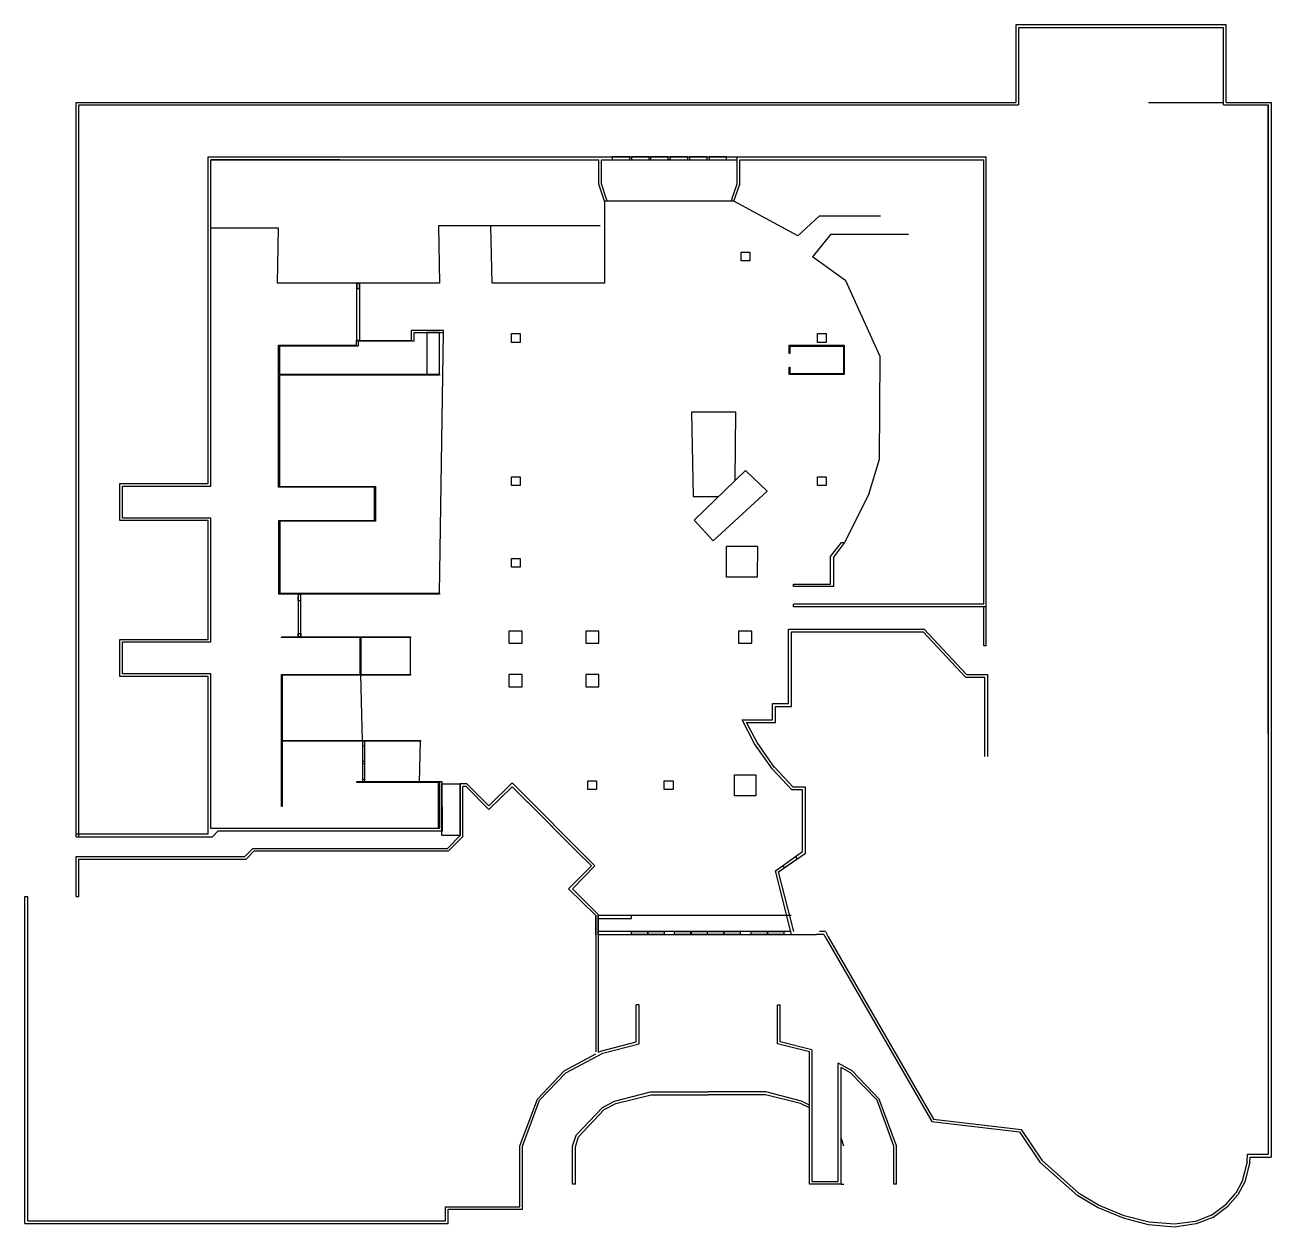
# Model space of a CAD drawing. Extents: x 209681 to 351327, y -32948 to 103740.
import ezdxf

# ---------------------------------------------------------------- set-up
doc = ezdxf.new("R2010")
doc.units = 0
doc.layers.add('F2_02STRUCTURE', color=7, linetype='CONTINUOUS')
doc.layers.add('F2_05MULTIPURPOSE', color=7, linetype='CONTINUOUS')

# ---------------------------------------------------------------- blocks, each defined once
blk = doc.blocks.new('VIEWPORT1')
at = {"layer": 'F2_02STRUCTURE', "color": 40, "linetype": 'CONTINUOUS'}
for p, q in [((337413, 94918), (345916, 94918)), ((215819, 11432), (215819, 94645)), ((215819, 94645), (322634, 94645)), ((345916, 94645), (351009, 94645)), ((351009, 94645), (351009, -24672)), ((230507, 51584), (230507, 88734)), ((230507, 88734), (275206, 88734)), ((230825, 51311), (230825, 88416)), ((230825, 88416), (274934, 88416)), ((274934, 85642), (274934, 88416)), ((275206, 88734), (276207, 88734)), ((275206, 88734), (318951, 88734)), ((275206, 85688), (275206, 88416)), ((275206, 88416), (290622, 88416)), ((283028, 88416), (282800, 88416)), ((290622, 88416), (290622, 88734)), ((290622, 85688), (290622, 88416)), ((290940, 85642), (290940, 88416)), ((290940, 88416), (318678, 88416)), ((318678, 37897), (318678, 88416)), ((318951, 33122), (318951, 88734)), ((275570, 83687), (274934, 85642)), ((275798, 83914), (275206, 85688)), ((290030, 83914), (290622, 85688)), ((290258, 83687), (290940, 85642)), ((275570, 83687), (275843, 83778)), ((290258, 83687), (275570, 83687)), ((275616, 74365), (275616, 83687)), ((275798, 83914), (275843, 83778)), ((290030, 83914), (289985, 83778)), ((289985, 83778), (290258, 83687)), ((262656, 80913), (256699, 80913)), ((262792, 74365), (262656, 80913)), ((256790, 74365), (238374, 74365)), ((275616, 74365), (262792, 74365)), ((253607, 69045), (257245, 69045)), ((253607, 67863), (253607, 69045)), ((256790, 39124), (257245, 68772)), ((257245, 68772), (257245, 69045)), ((302717, 67181), (302717, 64088)), ((302808, 67317), (302808, 63998)), ((220457, 47400), (220457, 51584)), ((220457, 51584), (230507, 51584)), ((220776, 47673), (220776, 51311)), ((220776, 51311), (230825, 51311)), ((230507, 47400), (220457, 47400)), ((230825, 47673), (220776, 47673)), ((230507, 33850), (230507, 47400)), ((230825, 33577), (230825, 47673)), ((292941, 44445), (289439, 44445)), ((240738, 39034), (241057, 39034)), ((240738, 38306), (240738, 38761)), ((318678, 37897), (297033, 37897)), ((240738, 34532), (240738, 34168)), ((253516, 29894), (253516, 34168)), ((296487, 35032), (311903, 35032)), ((304445, 34714), (311766, 34714)), ((316586, 29575), (311766, 34714)), ((316723, 29894), (311903, 35032)), ((220457, 29666), (220457, 33850)), ((220457, 33850), (230507, 33850)), ((220776, 29939), (220776, 33577)), ((220776, 33577), (230825, 33577)), ((351009, 33531), (351009, 28893)), ((230825, 29939), (220776, 29939)), ((230825, 12387), (230825, 29939)), ((248059, 22300), (247877, 29894)), ((316723, 29894), (319087, 29894)), ((319087, 29894), (319087, 20572)), ((230507, 29666), (220457, 29666)), ((230507, 11750), (230507, 29666)), ((316586, 29575), (318769, 29575)), ((318769, 29575), (318769, 20572)), ((294669, 24710), (294669, 26574)), ((294987, 24437), (294987, 26256)), ((292622, 21982), (291213, 24710)), ((291213, 24710), (294669, 24710)), ((292895, 22163), (291713, 24437)), ((291713, 24437), (294987, 24437)), ((248059, 21754), (248332, 21754)), ((254516, 17616), (254653, 22391)), ((294669, 19117), (292622, 21982)), ((294896, 19299), (292895, 22163)), ((248332, 19981), (248059, 19981)), ((248059, 19753), (248332, 19753)), ((296851, 16752), (294669, 19117)), ((296988, 17071), (294896, 19344)), ((248059, 17980), (248332, 17980)), ((256790, 17707), (257063, 17707)), ((257063, 17707), (257108, 12069)), ((259155, 11569), (259155, 17434)), ((259473, 11478), (259473, 17162)), ((259837, 17162), (259473, 17162)), ((262429, 14524), (259837, 17162)), ((265066, 17571), (262429, 14933)), ((265066, 17116), (262429, 14524)), ((267067, 15570), (265066, 17571)), ((266839, 15343), (265066, 17116)), ((298397, 17071), (296988, 17071)), ((298397, 11296), (298397, 17071)), ((298079, 16752), (296851, 16752)), ((298079, 11296), (298079, 16752)), ((272342, 9841), (266794, 15388)), ((272523, 10068), (267067, 15570)), ((230507, 13524), (230507, 13524)), ((215501, 11750), (230507, 11750)), ((215501, 11432), (231007, 11432)), ((256790, 12387), (230825, 12387)), ((231007, 11432), (231598, 12069)), ((257108, 12069), (231598, 12069)), ((257699, 10113), (259155, 11569)), ((257836, 9841), (259473, 11478)), ((269659, 12569), (269477, 12705)), ((234690, 9204), (235600, 10113)), ((235600, 10113), (257699, 10113)), ((274479, 8113), (272523, 10068)), ((298079, 9750), (298079, 11296)), ((298397, 9568), (298397, 11296)), ((215501, 4657), (215501, 9204)), ((215501, 4657), (215501, 9204)), ((215501, 9204), (234690, 9204)), ((215819, 4657), (215819, 8886)), ((215819, 8886), (234827, 8886)), ((234827, 8886), (235736, 9841)), ((235736, 9841), (257836, 9841)), ((272342, 9841), (274070, 8113)), ((294987, 7567), (298079, 9750)), ((295351, 7431), (298397, 9568)), ((271478, 5521), (274070, 8113)), ((271932, 5521), (274479, 8113)), ((296806, 337), (294987, 7567)), ((297079, 655), (295351, 7431)), ((209681, -32539), (209681, 4657)), ((209681, 4657), (209999, 4657)), ((209999, -32221), (209999, 4657)), ((215501, 4657), (215819, 4657)), ((274570, 2474), (271478, 5521)), ((274843, 2611), (271932, 5521)), ((274570, 292), (274570, 2474)), ((274570, 2474), (274570, -13032)), ((274843, 292), (274843, 2611)), ((274843, 2474), (274843, -13077)), ((296760, 2474), (274843, 2474)), ((296760, 655), (274843, 655)), ((274843, 337), (299671, 337)), ((300489, 337), (299671, 337)), ((300671, 655), (299989, 655)), ((300489, 337), (300807, -209)), ((300671, 655), (300989, 64)), ((300989, 64), (312949, -20671)), ((300807, -209), (312767, -20944)), ((279162, -11895), (279162, -7666)), ((279481, -7666), (279162, -7666)), ((279481, -12122), (279481, -7666)), ((295214, -12122), (295214, -7666)), ((295214, -7666), (295533, -7666)), ((295533, -11895), (295533, -7666)), ((275252, -12895), (279162, -11895)), ((275388, -13168), (279481, -12122)), ((298852, -13032), (295214, -12122)), ((299125, -12804), (295533, -11895)), ((270977, -15169), (274570, -13259)), ((271159, -15396), (275388, -13168)), ((274843, -13077), (275252, -12895)), ((298852, -28083), (298852, -13032)), ((267931, -18397), (270977, -15169)), ((268158, -18534), (271159, -15396)), ((303718, -15169), (302126, -14305)), ((303536, -15396), (302444, -14805)), ((302444, -28083), (302444, -14805)), ((306537, -18534), (303536, -15396)), ((306764, -18397), (303718, -15169)), ((265930, -23718), (267931, -18397)), ((276707, -18625), (280799, -17579)), ((276843, -18898), (280845, -17897)), ((280799, -17579), (287348, -17579)), ((280845, -17897), (287348, -17897)), ((293896, -17579), (287348, -17579)), ((293850, -17897), (287348, -17897)), ((297943, -18625), (293896, -17579)), ((308765, -23718), (306764, -18397)), ((266248, -23763), (268158, -18534)), ((272342, -22490), (275343, -19352)), ((272614, -22672), (275525, -19580)), ((275343, -19352), (276707, -18625)), ((275525, -19580), (276843, -18898)), ((298852, -19079), (297943, -18625)), ((308447, -23763), (306537, -18534)), ((312767, -20944), (322725, -22126)), ((312949, -20671), (322907, -21853)), ((271932, -23763), (272342, -22490)), ((322725, -22126), (325044, -25582)), ((322907, -21853), (325272, -25355)), ((265930, -30629), (265930, -23718)), ((266248, -30902), (266248, -23763)), ((271932, -28083), (271932, -23763)), ((272251, -23808), (272614, -22672)), ((272251, -28083), (272251, -23808)), ((302763, -23763), (302444, -22808)), ((308447, -28083), (308447, -23763)), ((308765, -28083), (308765, -23718)), ((325272, -25355), (329546, -29174)), ((348599, -25536), (348644, -24672)), ((348644, -24672), (351009, -24672)), ((348917, -25582), (348963, -24991)), ((348963, -24991), (351327, -24991)), ((325044, -25582), (329364, -29402)), ((348599, -25536), (348053, -27719)), ((348917, -25582), (348326, -27810)), ((272251, -28083), (271932, -28083)), ((302444, -28083), (298852, -28083)), ((302444, -28083), (302763, -28083)), ((308765, -28083), (308447, -28083)), ((348053, -27719), (347326, -29083)), ((348326, -27810), (347553, -29265)), ((331592, -30720), (329364, -29402)), ((331729, -30447), (329546, -29174)), ((346234, -30356), (347326, -29083)), ((346416, -30584), (347553, -29265)), ((257472, -32221), (257472, -30629)), ((257472, -30629), (265930, -30629)), ((257790, -32539), (257790, -30902)), ((257790, -30902), (266248, -30902)), ((334548, -31948), (331592, -30720)), ((334639, -31675), (331729, -30447)), ((344552, -31584), (346234, -30356)), ((344688, -31857), (346416, -30584)), ((209681, -32539), (257790, -32539)), ((209999, -32221), (257472, -32221)), ((337413, -32675), (334548, -31948)), ((337458, -32403), (334639, -31675)), ((340368, -32630), (337458, -32403)), ((342733, -32312), (340368, -32630)), ((344552, -31584), (342733, -32312)), ((344688, -31857), (342824, -32585)), ((340368, -32948), (337413, -32675)), ((342824, -32585), (340368, -32948))]:
    blk.add_line(p, q, dxfattribs=at)
for points in [[(346234, 94918), (346234, 103740), (322316, 103740), (322316, 94918)], [(345916, 94645), (345916, 103422), (322634, 103422), (322634, 94645)], [(215501, 11432), (215501, 94918), (322316, 94918)], [(346234, 94918), (351327, 94918), (351327, -24991)], [(243648, 88416), (230825, 88416), (245513, 88416), (230825, 88416), (249196, 88416)], [(276434, 88416), (278435, 88416), (278435, 88734), (276434, 88734), (276434, 88416)], [(278435, 88416), (278617, 88416), (280618, 88416), (280618, 88734), (278617, 88734), (278617, 88416)], [(280618, 88416), (280799, 88416), (282800, 88416), (282800, 88734), (280799, 88734), (280799, 88416)], [(283028, 88416), (285028, 88416), (285028, 88734), (283028, 88734), (283028, 88416)], [(285210, 88416), (287211, 88416), (287211, 88734), (285210, 88734), (285210, 88416)], [(287438, 88416), (289439, 88416), (289439, 88734), (287438, 88734), (287438, 88416)], [(306946, 82004), (299943, 82004), (297533, 79776), (290258, 83687)], [(275070, 80913), (256699, 80913), (256790, 74365)], [(238374, 74365), (238510, 80640), (230825, 80640)], [(310129, 79913), (301262, 79913), (299216, 77366)], [(291076, 77912), (292077, 77912), (292077, 76911), (291076, 76911), (291076, 77912)], [(305627, 50492), (306810, 54357), (306901, 66044), (302990, 74638), (299216, 77366)], [(247423, 74365), (247696, 74365), (247696, 67863), (247423, 67863), (247423, 74365)], [(247423, 73774), (247696, 73774), (247696, 74365), (247423, 74365), (247423, 73774)], [(253925, 67772), (253925, 68772), (257245, 68772)], [(264975, 68636), (265975, 68636), (265975, 67635), (264975, 67635), (264975, 68636)], [(299761, 68636), (300762, 68636), (300762, 67635), (299761, 67635), (299761, 68636)], [(238556, 39034), (238556, 47400), (249423, 47400), (249423, 51174), (238510, 51174), (238510, 67317), (247377, 67317), (247377, 67863), (253607, 67863)], [(253925, 67772), (247559, 67772), (247559, 67226), (238601, 67226), (238601, 64043), (256790, 64043), (256790, 63907), (238601, 63907), (238601, 51265), (249514, 51265), (249514, 47309), (238646, 47309), (238646, 39124), (256790, 39124), (256790, 39034), (238556, 39034)], [(296533, 66362), (296533, 67317), (302808, 67317)], [(302717, 67181), (296624, 67181), (296624, 66362), (296533, 66362)], [(296533, 64816), (296624, 64816), (296624, 64088), (302717, 64088)], [(302808, 63998), (296533, 63998), (296533, 64816)], [(290394, 51947), (290485, 59723), (285438, 59723), (285620, 50129), (288530, 50129)], [(291576, 53084), (285756, 47446), (287893, 45081), (294032, 50720), (291576, 53084)], [(264975, 52357), (265975, 52357), (265975, 51356), (264975, 51356), (264975, 52357)], [(299761, 52357), (300762, 52357), (300762, 51356), (299761, 51356), (299761, 52357)], [(305627, 50492), (304400, 47946), (302854, 44899)], [(292941, 44445), (292895, 40943), (289439, 40943), (289439, 44445)], [(302490, 44899), (302854, 44899), (301580, 43217), (301580, 39897), (297033, 39897), (297033, 40170), (301262, 40170), (301262, 43308), (302490, 44899)], [(264975, 43080), (265975, 43080), (265975, 42080), (264975, 42080), (264975, 43080)], [(240738, 34168), (240738, 34532), (241057, 34532), (241057, 34168), (240738, 34168), (241057, 34168), (241057, 39034), (240738, 39034), (240738, 34168)], [(240738, 38306), (241057, 38306), (241057, 39034), (240738, 39034), (240738, 38306)], [(318951, 37578), (297033, 37578), (297033, 37897)], [(318951, 33122), (318678, 33122), (318678, 37578)], [(238828, 34168), (253516, 34168), (253516, 34077), (238828, 34077), (238828, 34168)], [(247786, 29894), (247786, 34077), (247877, 34077), (247877, 29894)], [(264702, 33440), (266203, 33440), (266203, 34805), (264702, 34805), (264702, 33440)], [(273433, 33440), (274934, 33440), (274934, 34805), (273433, 34805), (273433, 33440)], [(290803, 33440), (292304, 33440), (292304, 34805), (290803, 34805), (290803, 33440)], [(294669, 26574), (296487, 26574), (296487, 35032)], [(294987, 26256), (296806, 26256), (296806, 34714), (304445, 34714)], [(238828, 14888), (238828, 29894), (253516, 29894), (253516, 29803), (238919, 29803), (238919, 22391), (254653, 22391), (254653, 22300), (238919, 22300), (238919, 14888), (238828, 14888)], [(264702, 28484), (266203, 28484), (266203, 29894), (264702, 29894), (264702, 28484)], [(273433, 28484), (274934, 28484), (274934, 29894), (273433, 29894), (273433, 28484)], [(248059, 17707), (248332, 17707), (248332, 22300), (248059, 22300), (248059, 17707)], [(290349, 18480), (292759, 18480), (292759, 16070), (290349, 16070), (290349, 18480)], [(247423, 17616), (247423, 17707), (256790, 17707), (256790, 12387)], [(256699, 12387), (256699, 17616), (247423, 17616)], [(262429, 14933), (259928, 17434), (259155, 17434)], [(273660, 17798), (274661, 17798), (274661, 16798), (273660, 16798), (273660, 17798)], [(282346, 17798), (283346, 17798), (283346, 16798), (282346, 16798), (282346, 17798)], [(295805, 8158), (295987, 7885), (297442, 8931), (297306, 9159)], [(278617, 2474), (274843, 2474), (274843, 2156), (278617, 2156), (278617, 2474)], [(278617, 655), (274843, 655), (274843, 337), (278617, 337), (278617, 655)], [(278617, 655), (280436, 655), (280436, 337), (278617, 337), (278617, 655)], [(280527, 655), (282346, 655), (282346, 337), (280527, 337), (280527, 655)], [(283528, 655), (285347, 655), (285347, 337), (283528, 337), (283528, 655)], [(285438, 655), (287211, 655), (287211, 337), (285438, 337), (285438, 655)], [(287257, 655), (289075, 655), (289075, 337), (287257, 337), (287257, 655)], [(289166, 655), (290985, 655), (290985, 337), (289166, 337), (289166, 655)], [(292213, 655), (294032, 655), (294032, 337), (292213, 337), (292213, 655)], [(294123, 655), (295942, 655), (295942, 337), (294123, 337), (294123, 655)], [(299125, -12804), (299125, -27765), (302126, -27765), (302126, -14305)], [(298852, -19398), (297852, -18898), (293850, -17897)]]:
    blk.add_lwpolyline(points, dxfattribs=at)
at = {"layer": 'F2_05MULTIPURPOSE', "color": 195, "linetype": 'CONTINUOUS'}
blk.add_line((351009, 23118), (351009, 94645), dxfattribs=at)
for points in [[(256790, 68772), (255380, 68772), (255380, 64043), (256790, 64043), (256790, 68772)], [(259155, 11569), (257063, 11569), (257063, 17434), (259155, 17434), (259155, 11569)]]:
    blk.add_lwpolyline(points, dxfattribs=at)

msp = doc.modelspace()

# ---------------------------------------------------------------- block references
at = {"layer": 'F2_02STRUCTURE', "color": 7, "linetype": 'CONTINUOUS'}
msp.add_blockref('VIEWPORT1', (0, 0), dxfattribs=at)

doc.saveas('drawing.dxf')
